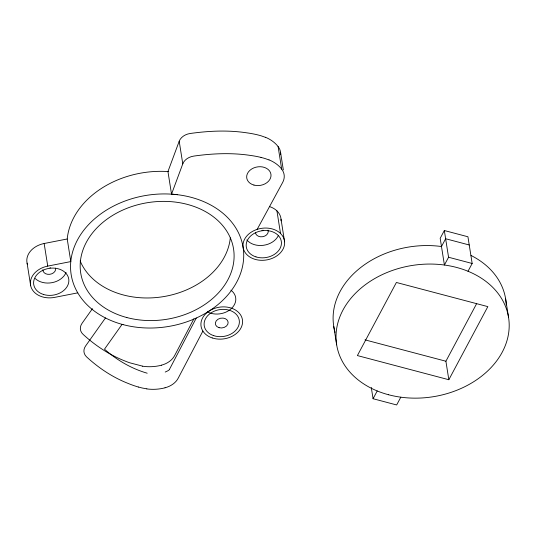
<?xml version="1.0" encoding="UTF-8"?>
<svg xmlns="http://www.w3.org/2000/svg" width="536" height="536" viewBox="0 0 536 536"><rect width="100%" height="100%" fill="white"/><g stroke="black" fill="none" stroke-linecap="round" stroke-linejoin="round"><path stroke-width="0.8" d="M265.4 137.337L261.648 135.99A57.198 43.691 -9 0 0 259.726 135.42L257.434 134.817A92.768 70.859 -9 0 0 246.627 132.814C227.974 129.987 208.993 130.871 190.38 133.464A12.891 9.849 -9 0 0 179.198 141.256L167.949 171.554L171.527 194.153L177.443 194.702M171.527 194.153L182.783 163.862L179.198 141.256M169.296 369.693L196.29 318.029M193.898 318.793L174.609 355.623A19.343 14.774 -9 0 1 161.436 365.17M202.883 331.087L178.186 378.228A19.343 14.774 -9 0 1 165.014 387.776M444.331 230.527L440.183 238.306L444.411 265.019L448.565 257.247L444.331 230.527L467.928 236.765L472.162 263.478L468.015 271.256M400.814 397.183L396.667 404.961L373.069 398.724L377.217 390.952M448.833 379.729L487.84 306.625L396.399 282.472L357.391 355.576L448.833 379.729L445.905 361.231L476.638 303.637M257.159 229.375L282.66 182.441A19.343 14.774 -9 0 0 281.675 169.155L278.097 146.556A37.058 28.308 -9 0 0 265.454 137.263M92.427 308.689L82.021 323.362A12.891 9.849 -9 0 0 83.147 334.41C95.354 345.633 109.398 354.906 124.881 360.963A104.286 79.65 -9 0 0 129.699 362.785L142.429 366.115M105.465 317.949L85.606 345.968A12.891 9.849 -9 0 0 86.725 357.016C98.939 368.239 112.969 377.532 128.459 383.562A92.768 70.859 -9 0 0 138.476 387.059M122.087 324.354L104.486 349.177C116.801 360.078 131.354 368.614 147.186 373.21M169.075 369.954L169.041 369.987A6.084 4.643 -9 0 1 168.338 370.49L168.297 370.523A11.263 8.603 -9 0 1 167.547 370.952L165.215 372.044M27.49 264.55A20.951 16.006 -9 0 1 44.153 243.505L67.214 238.982A87.033 66.471 -9 0 1 167.949 171.554L168.746 171.607M77.774 292.85L54.712 297.366A20.951 16.006 -9 0 1 30.673 285.768A20.951 16.006 -9 0 1 47.738 266.104L70.799 261.588L67.214 238.982M146.837 388.841L142.757 388.111A57.198 43.691 -9 0 1 140.774 387.649L138.482 387.039M261.012 157.423L263.303 158.026A57.198 43.691 -9 0 1 265.233 158.596L268.985 159.936M469.235 244.986L445.637 238.748L441.483 246.526A87.033 66.471 -9 0 0 335.094 332.367M448.565 257.247L472.162 263.478M364.983 339.858L445.905 361.231M505.622 298.84L508.55 317.332M371.281 387.468L373.069 398.724M333.747 326.377L336.682 344.869M280.65 152.974L283.33 169.925M281.031 219.224L284.609 241.823A20.951 16.006 -9 0 1 254.533 259.19A20.951 16.006 -9 0 1 252.275 231.532A20.951 16.006 -9 0 1 284.609 241.823M276.931 210.869L280.509 233.468M44.153 243.505L47.738 266.104M27.095 263.163L30.673 285.768M165.028 387.816A37.058 28.308 -9 0 1 146.81 388.915M161.45 365.224A37.225 28.428 -9 0 1 142.402 366.188M230.882 290.15A17.728 13.541 -9 0 1 231.257 308.676A17.728 13.541 -9 0 1 207.311 311.845M471.023 255.464A87.033 66.471 -9 0 1 506.232 304.897M182.783 163.862A12.891 9.849 -9 0 1 193.958 156.063C212.578 153.464 231.559 152.613 250.212 155.4A92.768 70.859 -9 0 1 261.019 157.41M278.097 146.556A19.343 14.774 -9 0 1 280.643 154.737M269.038 159.869A37.058 28.308 -9 0 1 281.722 169.135M230.306 237.85A77.358 59.087 -9 0 1 162.361 296.803A77.358 59.087 -9 0 1 80.139 260.958M268.054 230.185A6.445 4.925 -9 0 1 262.781 236.691A6.445 4.925 -9 0 1 255.444 232.423M263.082 230.192A6.445 4.925 -9 0 1 261.95 230.5M278.425 235.445A17.728 13.541 -9 0 1 263.612 245.28A17.728 13.541 -9 0 1 246.815 239.94M269.843 206.682A20.951 16.006 -9 0 1 281.058 220.872M50.498 267.745A6.445 4.925 -9 0 1 49.928 267.92M55.59 268.168A6.445 4.925 -9 0 1 49.761 274.311A6.445 4.925 -9 0 1 42.86 269.749M66.069 272.456A17.728 13.541 -9 0 1 52.22 282.633A17.728 13.541 -9 0 1 35.182 278.512M212.263 337.955A20.951 16.006 -9 0 0 242.56 320.83A20.951 16.006 -9 0 0 210.407 310.25A20.951 16.006 -9 0 0 212.263 337.955M213.723 335.657A17.728 13.541 -9 0 0 239.358 321.165A17.728 13.541 -9 0 0 212.149 312.213A17.728 13.541 -9 0 0 213.723 335.657M219.083 327.69A6.445 4.925 -9 0 0 228.128 322.123A6.445 4.925 -9 0 0 218.018 319.228A6.445 4.925 -9 0 0 219.083 327.69M123.066 324.622A87.033 66.471 -9 0 0 243.11 247.444A87.033 66.471 -9 0 0 105.237 210.869A87.033 66.471 -9 0 0 123.066 324.622M126.851 317.547A77.358 59.087 -9 0 0 233.555 248.945A77.358 59.087 -9 0 0 111.006 216.437A77.358 59.087 -9 0 0 126.851 317.547M388.546 394.744A87.033 66.471 -9 0 0 508.584 317.567A87.033 66.471 -9 0 0 370.711 280.998A87.033 66.471 -9 0 0 388.546 394.744M253.95 185.074A12.248 9.353 -9 0 0 270.955 174.321A12.248 9.353 -9 0 0 251.632 169.034A12.248 9.353 -9 0 0 253.95 185.074M255.96 256.885A17.728 13.541 -9 0 0 281.413 242.192A17.728 13.541 -9 0 0 254.051 233.482A17.728 13.541 -9 0 0 255.96 256.885M43.624 294.512A17.728 13.541 -9 0 0 68.809 279.531A17.728 13.541 -9 0 0 41.239 271.169A17.728 13.541 -9 0 0 43.624 294.512"/></g></svg>
